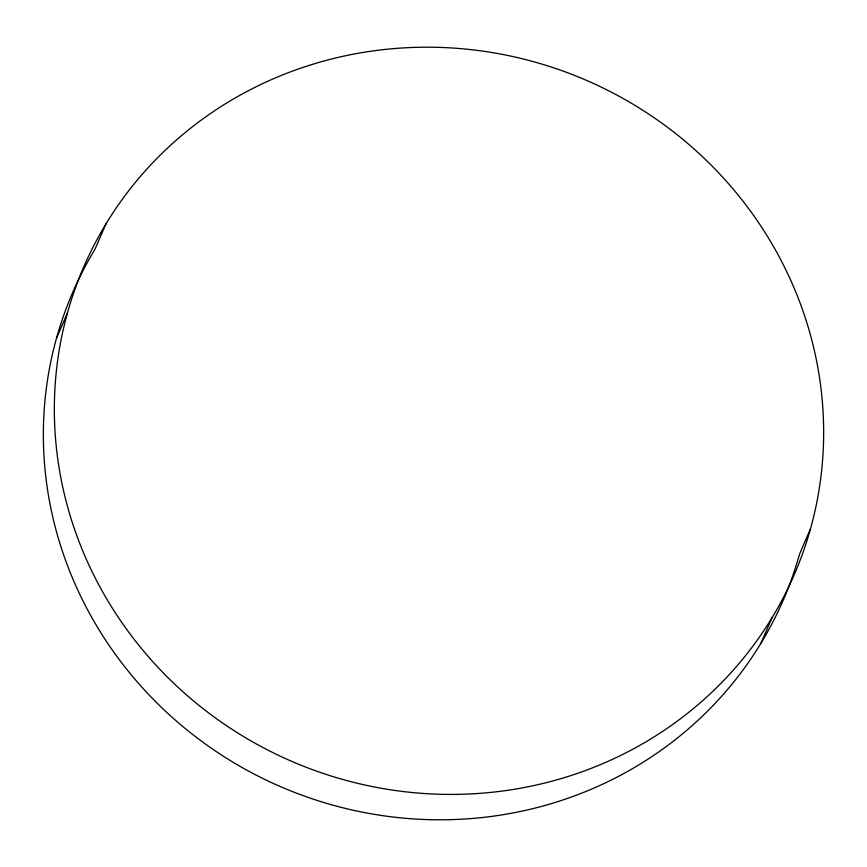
<?xml version="1.0" encoding="UTF-8"?>
<svg xmlns="http://www.w3.org/2000/svg" width="867" height="867" viewBox="0 0 867 867"><rect width="100%" height="100%" fill="white"/><g stroke="black" fill="none" stroke-linecap="round" stroke-linejoin="round"><path stroke-width="1.3" d="M56.496 338.217L67.474 312.846M105.937 223.946L94.947 249.328A387.159 371.022 23.4 0 0 280.691 786.705A387.159 371.022 23.4 0 0 799.526 554.154L810.504 528.783M761.063 643.054L772.053 617.672A387.159 371.022 23.4 0 0 439.125 47.382A387.159 371.022 23.4 0 0 105.807 597.374A387.159 371.022 23.4 0 0 772.053 617.672"/></g></svg>
